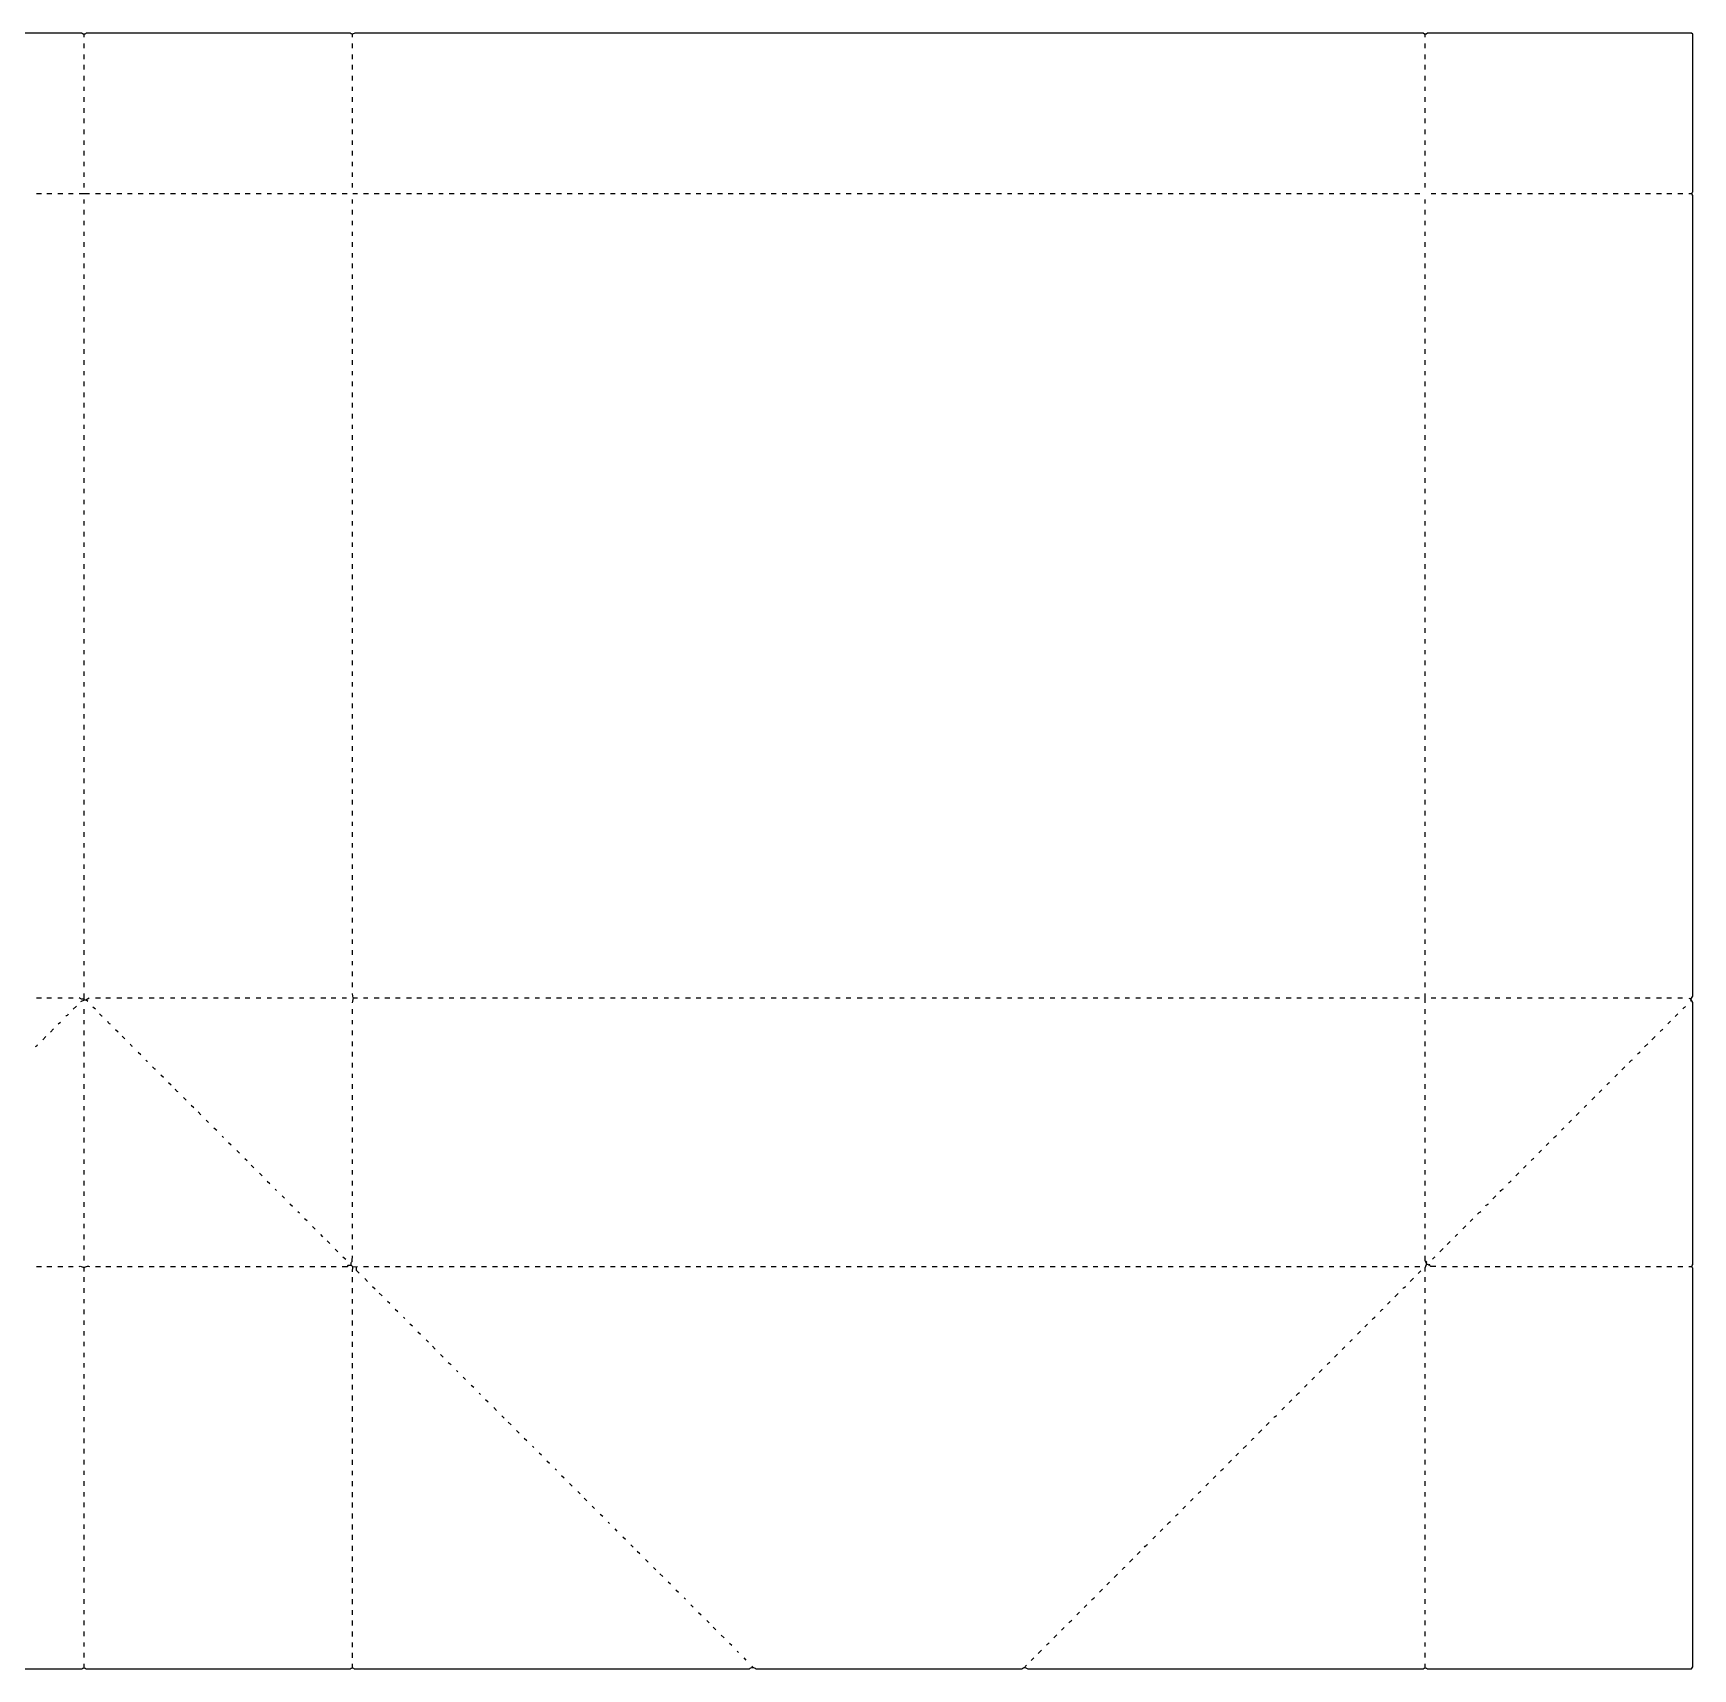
# Model space of a CAD drawing. Extents: x 2 to 7322, y 5 to 3606.
# Drawn here: x 3668 to 7322, y 5 to 3606 of the extents above; entities that cross this region are included whole.
import ezdxf

# ---------------------------------------------------------------- set-up
doc = ezdxf.new("R2010")
doc.units = 0
doc.layers.get('0').update_dxf_attribs({"linetype": 'CONTINUOUS'})

msp = doc.modelspace()

# ---------------------------------------------------------------- linework, layer by layer
at = {"color": 7, "linetype": 'CONTINUOUS'}
for points in [[(7318, 1479), (7322, 1486), (7322, 3249, -0.120666), (7320, 3253, -0.120666), (7322, 3257), (7322, 3604), (7319, 3606), (6738, 3606), (6735, 3604), (6731, 3604), (6728, 3606), (4376, 3606), (4374.9, 3605.2, -0.345617), (4366, 3606), (3785, 3606), (3783.1, 3604.8), (3782, 3604), (3778, 3604), (3776.1, 3605.2), (3775, 3606), (3194, 3606)], [(3780, 1479, -0.192809), (3769, 1482)], [(5852, 8, -0.085094), (5858, 5), (6728, 5, -0.165541), (6733, 7, -0.165541), (6738, 5), (7319, 5), (7322, 9), (7322, 887, -0.120666), (7320, 891, -0.120666), (7322, 895), (7322, 1472), (7319.8, 1475.9), (7319, 1477), (7318, 1479, -0.120666), (7314, 1481)], [(7300, 1458, -0.087559), (7306, 1463)], [(3740, 1442, 0.108348), (3746, 1447)], [(3838, 1424, -0.124787), (3832, 1430)], [(3870, 1392, -0.140055), (3864, 1398)], [(7250, 1408, -0.087559), (7256, 1413)], [(3673, 1375, 0.150937), (3678, 1379)], [(3887, 1375, -0.183481), (3882, 1380)], [(7200, 1358, -0.087559), (7206, 1363)], [(7182, 1340, -0.071068), (7189, 1346)], [(3987, 1275, -0.140055), (3981, 1281)], [(7133, 1291, -0.087559), (7139, 1296)], [(7083, 1241, -0.087559), (7089, 1246)], [(7015, 1173, -0.071068), (7022, 1179)], [(7033, 1191, -0.087559), (7039, 1196)], [(6966, 1124, -0.087559), (6972, 1129)], [(6898, 1056, -0.071068), (6905, 1062)], [(6916, 1074, -0.087559), (6922, 1079)], [(6866, 1024, -0.087559), (6872, 1029)], [(6848, 1006, -0.071068), (6855, 1012)], [(6799, 957, -0.087559), (6805, 962)], [(4371, 879), (4372, 890), (4368, 894), (4368, 899), (4369, 900, 0.132887), (4370.5, 903), (4371, 914)], [(6733, 880, -0.201491), (6736, 895), (6736, 899, -0.684067), (6734, 902), (6733, 903), (6733, 914)], [(3769, 891, -0.225288), (3778, 889), (3782, 889), (3783.1, 889.8, -0.174795), (3792, 891)], [(6749, 907, -0.087559), (6755, 912)], [(6684, 842, -0.087559), (6690, 847)], [(6616, 774, -0.071068), (6623, 780)], [(6634, 792, -0.087559), (6640, 797)], [(6567, 725, -0.087559), (6573, 730)], [(6517, 675, -0.087559), (6523, 680)], [(6449, 607, -0.071068), (6456, 613)], [(6400, 558, -0.087559), (6406, 563)], [(6350, 508, -0.087559), (6356, 513)], [(6282, 440, -0.071068), (6289, 446)], [(6233, 391, -0.087559), (6239, 396)], [(6165, 323, -0.071068), (6172, 329)], [(6183, 341, -0.087559), (6189, 346)], [(6115, 273, -0.071068), (6122, 279)], [(6066, 224, -0.087559), (6072, 229)], [(5998, 156, -0.071068), (6005, 162)], [(5948, 106, -0.071068), (5955, 112)], [(5899, 57, -0.087559), (5905, 62)], [(2309, 8, -0.085094), (2315, 5), (3185, 5, -0.165541), (3190, 7, -0.120666), (3194, 5), (3775, 5, -0.165541), (3780, 7, -0.165541), (3785, 5), (4366, 5, -0.165541), (4371, 7, -0.120666), (4375, 5), (5245, 5, -0.126706), (5252, 8)], [(5250, 11), (5252, 9), (5252, 8, -0.126966), (5259, 5), (5845, 5, -0.126706), (5852, 8, -0.216752), (5855, 13)]]:
    msp.add_lwpolyline(points, format="xyb", dxfattribs=at)
for points in [[(3780, 3597), (3780, 3604)], [(3780, 3573), (3780, 3583)], [(4371, 3597), (4371, 3604)], [(4371, 3573), (4371, 3583)], [(6733, 3597), (6733, 3604)], [(6733, 3573), (6733, 3583)], [(3780, 3549), (3780, 3559)], [(4371, 3549), (4371, 3559)], [(6733, 3549), (6733, 3559)], [(3780, 3526), (3780, 3536)], [(3780, 3502), (3780, 3512)], [(4371, 3526), (4371, 3536)], [(4371, 3502), (4371, 3512)], [(6733, 3526), (6733, 3536)], [(6733, 3502), (6733, 3512)], [(3780, 3479), (3780, 3488)], [(4371, 3479), (4371, 3488)], [(6733, 3479), (6733, 3488)], [(3780, 3455), (3780, 3465)], [(3780, 3431), (3780, 3441)], [(4371, 3455), (4371, 3465)], [(4371, 3431), (4371, 3441)], [(6733, 3455), (6733, 3465)], [(6733, 3431), (6733, 3441)], [(3780, 3408), (3780, 3418)], [(4371, 3408), (4371, 3418)], [(6733, 3408), (6733, 3418)], [(3780, 3384), (3780, 3394)], [(3780, 3360), (3780, 3370)], [(4371, 3384), (4371, 3394)], [(4371, 3360), (4371, 3370)], [(6733, 3384), (6733, 3394)], [(6733, 3360), (6733, 3370)], [(3780, 3337), (3780, 3347)], [(4371, 3337), (4371, 3347)], [(6733, 3337), (6733, 3347)], [(3780, 3313), (3780, 3323)], [(3780, 3290), (3780, 3299)], [(4371, 3313), (4371, 3323)], [(4371, 3290), (4371, 3299)], [(6733, 3313), (6733, 3323)], [(6733, 3290), (6733, 3299)], [(3675, 3253), (3686, 3253)], [(3698, 3253), (3709, 3253)], [(3722, 3253), (3733, 3253)], [(3746, 3253), (3756, 3253)], [(3769, 3253), (3792, 3253)], [(3780, 3266), (3780, 3276)], [(3805, 3253), (3816, 3253)], [(3828, 3253), (3839, 3253)], [(3852, 3253), (3863, 3253)], [(3876, 3253), (3886, 3253)], [(3899, 3253), (3910, 3253)], [(3923, 3253), (3934, 3253)], [(3946, 3253), (3957, 3253)], [(3970, 3253), (3981, 3253)], [(3994, 3253), (4004, 3253)], [(4017, 3253), (4028, 3253)], [(4041, 3253), (4052, 3253)], [(4065, 3253), (4075, 3253)], [(4088, 3253), (4099, 3253)], [(4112, 3253), (4123, 3253)], [(4135, 3253), (4146, 3253)], [(4159, 3253), (4170, 3253)], [(4183, 3253), (4193, 3253)], [(4206, 3253), (4217, 3253)], [(4230, 3253), (4241, 3253)], [(4254, 3253), (4264, 3253)], [(4277, 3253), (4288, 3253)], [(4301, 3253), (4312, 3253)], [(4324, 3253), (4335, 3253)], [(4348, 3253), (4359, 3253)], [(4371, 3266), (4371, 3276)], [(4372, 3253), (4382, 3253)], [(4395, 3253), (4406, 3253)], [(4419, 3253), (4430, 3253)], [(4442, 3253), (4453, 3253)], [(4466, 3253), (4477, 3253)], [(4490, 3253), (4501, 3253)], [(4513, 3253), (4524, 3253)], [(4537, 3253), (4548, 3253)], [(4561, 3253), (4571, 3253)], [(4584, 3253), (4595, 3253)], [(4608, 3253), (4619, 3253)], [(4631, 3253), (4642, 3253)], [(4655, 3253), (4666, 3253)], [(4679, 3253), (4690, 3253)], [(4702, 3253), (4713, 3253)], [(4726, 3253), (4737, 3253)], [(4750, 3253), (4760, 3253)], [(4773, 3253), (4784, 3253)], [(4797, 3253), (4808, 3253)], [(4820, 3253), (4831, 3253)], [(4844, 3253), (4855, 3253)], [(4868, 3253), (4878, 3253)], [(4891, 3253), (4902, 3253)], [(4915, 3253), (4926, 3253)], [(4939, 3253), (4949, 3253)], [(4962, 3253), (4973, 3253)], [(4986, 3253), (4997, 3253)], [(5009, 3253), (5020, 3253)], [(5033, 3253), (5044, 3253)], [(5057, 3253), (5067, 3253)], [(5080, 3253), (5091, 3253)], [(5104, 3253), (5115, 3253)], [(5128, 3253), (5138, 3253)], [(5151, 3253), (5162, 3253)], [(5175, 3253), (5186, 3253)], [(5198, 3253), (5209, 3253)], [(5222, 3253), (5233, 3253)], [(5246, 3253), (5256, 3253)], [(5269, 3253), (5280, 3253)], [(5293, 3253), (5304, 3253)], [(5317, 3253), (5327, 3253)], [(5340, 3253), (5351, 3253)], [(5364, 3253), (5375, 3253)], [(5387, 3253), (5398, 3253)], [(5411, 3253), (5422, 3253)], [(5435, 3253), (5445, 3253)], [(5458, 3253), (5469, 3253)], [(5482, 3253), (5493, 3253)], [(5505, 3253), (5516, 3253)], [(5529, 3253), (5540, 3253)], [(5553, 3253), (5564, 3253)], [(5576, 3253), (5587, 3253)], [(5600, 3253), (5611, 3253)], [(5624, 3253), (5634, 3253)], [(5647, 3253), (5658, 3253)], [(5671, 3253), (5682, 3253)], [(5694, 3253), (5705, 3253)], [(5718, 3253), (5729, 3253)], [(5742, 3253), (5753, 3253)], [(5765, 3253), (5776, 3253)], [(5789, 3253), (5800, 3253)], [(5813, 3253), (5823, 3253)], [(5836, 3253), (5847, 3253)], [(5860, 3253), (5871, 3253)], [(5883, 3253), (5894, 3253)], [(5907, 3253), (5918, 3253)], [(5931, 3253), (5941, 3253)], [(5954, 3253), (5965, 3253)], [(5978, 3253), (5989, 3253)], [(6002, 3253), (6012, 3253)], [(6025, 3253), (6036, 3253)], [(6049, 3253), (6060, 3253)], [(6072, 3253), (6083, 3253)], [(6096, 3253), (6107, 3253)], [(6120, 3253), (6130, 3253)], [(6143, 3253), (6154, 3253)], [(6167, 3253), (6178, 3253)], [(6191, 3253), (6201, 3253)], [(6214, 3253), (6225, 3253)], [(6238, 3253), (6249, 3253)], [(6261, 3253), (6272, 3253)], [(6285, 3253), (6296, 3253)], [(6309, 3253), (6319, 3253)], [(6332, 3253), (6343, 3253)], [(6356, 3253), (6367, 3253)], [(6379, 3253), (6390, 3253)], [(6403, 3253), (6414, 3253)], [(6427, 3253), (6438, 3253)], [(6450, 3253), (6461, 3253)], [(6474, 3253), (6485, 3253)], [(6498, 3253), (6508, 3253)], [(6521, 3253), (6532, 3253)], [(6545, 3253), (6556, 3253)], [(6568, 3253), (6579, 3253)], [(6592, 3253), (6603, 3253)], [(6616, 3253), (6627, 3253)], [(6639, 3253), (6650, 3253)], [(6663, 3253), (6674, 3253)], [(6687, 3253), (6697, 3253)], [(6710, 3253), (6721, 3253)], [(6733, 3266), (6733, 3276)], [(6746, 3253), (6756, 3253)], [(6769, 3253), (6780, 3253)], [(6793, 3253), (6804, 3253)], [(6817, 3253), (6827, 3253)], [(6840, 3253), (6851, 3253)], [(6864, 3253), (6875, 3253)], [(6887, 3253), (6898, 3253)], [(6911, 3253), (6922, 3253)], [(6935, 3253), (6945, 3253)], [(6958, 3253), (6969, 3253)], [(6982, 3253), (6993, 3253)], [(7005, 3253), (7016, 3253)], [(7029, 3253), (7040, 3253)], [(7053, 3253), (7064, 3253)], [(7076, 3253), (7087, 3253)], [(7100, 3253), (7111, 3253)], [(7124, 3253), (7134, 3253)], [(7147, 3253), (7158, 3253)], [(7171, 3253), (7182, 3253)], [(7194, 3253), (7205, 3253)], [(7218, 3253), (7229, 3253)], [(7242, 3253), (7253, 3253)], [(7265, 3253), (7276, 3253)], [(7289, 3253), (7300, 3253)], [(7313, 3253), (7320, 3253)], [(3780, 3231), (3780, 3240)], [(3780, 3207), (3780, 3217)], [(4371, 3231), (4371, 3240)], [(4371, 3207), (4371, 3217)], [(6733, 3231), (6733, 3240)], [(6733, 3207), (6733, 3217)], [(3780, 3183), (3780, 3193)], [(4371, 3183), (4371, 3193)], [(6733, 3183), (6733, 3193)], [(3780, 3160), (3780, 3169)], [(3780, 3136), (3780, 3146)], [(4371, 3160), (4371, 3169)], [(4371, 3136), (4371, 3146)], [(6733, 3160), (6733, 3169)], [(6733, 3136), (6733, 3146)], [(3780, 3112), (3780, 3122)], [(4371, 3112), (4371, 3122)], [(6733, 3112), (6733, 3122)], [(3780, 3089), (3780, 3099)], [(3780, 3065), (3780, 3075)], [(4371, 3089), (4371, 3099)], [(4371, 3065), (4371, 3075)], [(6733, 3089), (6733, 3099)], [(6733, 3065), (6733, 3075)], [(3780, 3042), (3780, 3051)], [(4371, 3042), (4371, 3051)], [(6733, 3042), (6733, 3051)], [(3780, 3018), (3780, 3028)], [(3780, 2994), (3780, 3004)], [(4371, 3018), (4371, 3028)], [(4371, 2994), (4371, 3004)], [(6733, 3018), (6733, 3028)], [(6733, 2994), (6733, 3004)], [(3780, 2971), (3780, 2981)], [(4371, 2971), (4371, 2981)], [(6733, 2971), (6733, 2981)], [(3780, 2947), (3780, 2957)], [(3780, 2923), (3780, 2933)], [(4371, 2947), (4371, 2957)], [(4371, 2923), (4371, 2933)], [(6733, 2947), (6733, 2957)], [(6733, 2923), (6733, 2933)], [(3780, 2900), (3780, 2910)], [(4371, 2900), (4371, 2910)], [(6733, 2900), (6733, 2910)], [(3780, 2876), (3780, 2886)], [(3780, 2853), (3780, 2862)], [(4371, 2876), (4371, 2886)], [(4371, 2853), (4371, 2862)], [(6733, 2876), (6733, 2886)], [(6733, 2853), (6733, 2862)], [(3780, 2829), (3780, 2839)], [(3780, 2805), (3780, 2815)], [(4371, 2829), (4371, 2839)], [(4371, 2805), (4371, 2815)], [(6733, 2829), (6733, 2839)], [(6733, 2805), (6733, 2815)], [(3780, 2782), (3780, 2792)], [(4371, 2782), (4371, 2792)], [(6733, 2782), (6733, 2792)], [(3780, 2758), (3780, 2768)], [(3780, 2735), (3780, 2744)], [(4371, 2758), (4371, 2768)], [(4371, 2735), (4371, 2744)], [(6733, 2758), (6733, 2768)], [(6733, 2735), (6733, 2744)], [(3780, 2711), (3780, 2721)], [(4371, 2711), (4371, 2721)], [(6733, 2711), (6733, 2721)], [(3780, 2687), (3780, 2697)], [(3780, 2664), (3780, 2673)], [(4371, 2687), (4371, 2697)], [(4371, 2664), (4371, 2673)], [(6733, 2687), (6733, 2697)], [(6733, 2664), (6733, 2673)], [(3780, 2640), (3780, 2650)], [(4371, 2640), (4371, 2650)], [(6733, 2640), (6733, 2650)], [(3780, 2616), (3780, 2626)], [(3780, 2593), (3780, 2603)], [(4371, 2616), (4371, 2626)], [(4371, 2593), (4371, 2603)], [(6733, 2616), (6733, 2626)], [(6733, 2593), (6733, 2603)], [(3780, 2569), (3780, 2579)], [(4371, 2569), (4371, 2579)], [(6733, 2569), (6733, 2579)], [(3780, 2546), (3780, 2555)], [(3780, 2522), (3780, 2532)], [(4371, 2546), (4371, 2555)], [(4371, 2522), (4371, 2532)], [(6733, 2546), (6733, 2555)], [(6733, 2522), (6733, 2532)], [(3780, 2498), (3780, 2508)], [(3780, 2475), (3780, 2485)], [(4371, 2498), (4371, 2508)], [(4371, 2475), (4371, 2485)], [(6733, 2498), (6733, 2508)], [(6733, 2475), (6733, 2485)], [(3780, 2451), (3780, 2461)], [(4371, 2451), (4371, 2461)], [(6733, 2451), (6733, 2461)], [(3780, 2427), (3780, 2437)], [(3780, 2404), (3780, 2414)], [(4371, 2427), (4371, 2437)], [(4371, 2404), (4371, 2414)], [(6733, 2427), (6733, 2437)], [(6733, 2404), (6733, 2414)], [(3780, 2380), (3780, 2390)], [(4371, 2380), (4371, 2390)], [(6733, 2380), (6733, 2390)], [(3780, 2357), (3780, 2366)], [(3780, 2333), (3780, 2343)], [(4371, 2357), (4371, 2366)], [(4371, 2333), (4371, 2343)], [(6733, 2357), (6733, 2366)], [(6733, 2333), (6733, 2343)], [(3780, 2309), (3780, 2319)], [(4371, 2309), (4371, 2319)], [(6733, 2309), (6733, 2319)], [(3780, 2286), (3780, 2296)], [(3780, 2262), (3780, 2272)], [(4371, 2286), (4371, 2296)], [(4371, 2262), (4371, 2272)], [(6733, 2286), (6733, 2296)], [(6733, 2262), (6733, 2272)], [(3780, 2239), (3780, 2248)], [(4371, 2239), (4371, 2248)], [(6733, 2239), (6733, 2248)], [(3780, 2215), (3780, 2225)], [(3780, 2191), (3780, 2201)], [(4371, 2215), (4371, 2225)], [(4371, 2191), (4371, 2201)], [(6733, 2215), (6733, 2225)], [(6733, 2191), (6733, 2201)], [(3780, 2168), (3780, 2177)], [(4371, 2168), (4371, 2177)], [(6733, 2168), (6733, 2177)], [(3780, 2144), (3780, 2154)], [(3780, 2120), (3780, 2130)], [(4371, 2144), (4371, 2154)], [(4371, 2120), (4371, 2130)], [(6733, 2144), (6733, 2154)], [(6733, 2120), (6733, 2130)], [(3780, 2097), (3780, 2107)], [(3780, 2073), (3780, 2083)], [(4371, 2097), (4371, 2107)], [(4371, 2073), (4371, 2083)], [(6733, 2097), (6733, 2107)], [(6733, 2073), (6733, 2083)], [(3780, 2050), (3780, 2059)], [(4371, 2050), (4371, 2059)], [(6733, 2050), (6733, 2059)], [(3780, 2026), (3780, 2036)], [(3780, 2002), (3780, 2012)], [(4371, 2026), (4371, 2036)], [(4371, 2002), (4371, 2012)], [(6733, 2026), (6733, 2036)], [(6733, 2002), (6733, 2012)], [(3780, 1979), (3780, 1988)], [(4371, 1979), (4371, 1988)], [(6733, 1979), (6733, 1988)], [(3780, 1955), (3780, 1965)], [(3780, 1931), (3780, 1941)], [(4371, 1955), (4371, 1965)], [(4371, 1931), (4371, 1941)], [(6733, 1955), (6733, 1965)], [(6733, 1931), (6733, 1941)], [(3780, 1908), (3780, 1918)], [(4371, 1908), (4371, 1918)], [(6733, 1908), (6733, 1918)], [(3780, 1884), (3780, 1894)], [(3780, 1861), (3780, 1870)], [(4371, 1884), (4371, 1894)], [(4371, 1861), (4371, 1870)], [(6733, 1884), (6733, 1894)], [(6733, 1861), (6733, 1870)], [(3780, 1837), (3780, 1847)], [(4371, 1837), (4371, 1847)], [(6733, 1837), (6733, 1847)], [(3780, 1813), (3780, 1823)], [(3780, 1790), (3780, 1800)], [(4371, 1813), (4371, 1823)], [(4371, 1790), (4371, 1800)], [(6733, 1813), (6733, 1823)], [(6733, 1790), (6733, 1800)], [(3780, 1766), (3780, 1776)], [(4371, 1766), (4371, 1776)], [(6733, 1766), (6733, 1776)], [(3780, 1742), (3780, 1752)], [(3780, 1719), (3780, 1729)], [(4371, 1742), (4371, 1752)], [(4371, 1719), (4371, 1729)], [(6733, 1742), (6733, 1752)], [(6733, 1719), (6733, 1729)], [(3780, 1695), (3780, 1705)], [(3780, 1672), (3780, 1681)], [(4371, 1695), (4371, 1705)], [(4371, 1672), (4371, 1681)], [(6733, 1695), (6733, 1705)], [(6733, 1672), (6733, 1681)], [(3780, 1648), (3780, 1658)], [(4371, 1648), (4371, 1658)], [(6733, 1648), (6733, 1658)], [(3780, 1624), (3780, 1634)], [(3780, 1601), (3780, 1611)], [(4371, 1624), (4371, 1634)], [(4371, 1601), (4371, 1611)], [(6733, 1624), (6733, 1634)], [(6733, 1601), (6733, 1611)], [(3780, 1577), (3780, 1587)], [(4371, 1577), (4371, 1587)], [(6733, 1577), (6733, 1587)], [(3780, 1554), (3780, 1563)], [(3780, 1530), (3780, 1540)], [(4371, 1554), (4371, 1563)], [(4371, 1530), (4371, 1540)], [(6733, 1554), (6733, 1563)], [(6733, 1530), (6733, 1540)], [(3780, 1506), (3780, 1516)], [(4371, 1506), (4371, 1516)], [(6733, 1506), (6733, 1516)], [(3675, 1482), (3686, 1482)], [(3698, 1482), (3708, 1482)], [(3722, 1482), (3732, 1482)], [(3746, 1482), (3756, 1482)], [(3756, 1457), (3763, 1464)], [(3773, 1474), (3781, 1478), (3780, 1479), (3780, 1492)], [(3781, 1478), (3784, 1478), (3791, 1482)], [(3788, 1474), (3784, 1478)], [(3805, 1457), (3799, 1462)], [(3805, 1482), (3816, 1482)], [(3828, 1482), (3838, 1482)], [(3852, 1482), (3863, 1482)], [(3876, 1482), (3886, 1482)], [(3899, 1482), (3909, 1482)], [(3923, 1482), (3934, 1482)], [(3946, 1482), (3956, 1482)], [(3970, 1482), (3980, 1482)], [(3994, 1482), (4004, 1482)], [(4017, 1482), (4027, 1482)], [(4041, 1482), (4052, 1482)], [(4065, 1482), (4075, 1482)], [(4088, 1482), (4098, 1482)], [(4112, 1482), (4123, 1482)], [(4135, 1482), (4145, 1482)], [(4159, 1482), (4169, 1482)], [(4183, 1482), (4193, 1482)], [(4206, 1482), (4216, 1482)], [(4230, 1482), (4241, 1482)], [(4254, 1482), (4264, 1482)], [(4277, 1482), (4287, 1482)], [(4301, 1482), (4312, 1482)], [(4324, 1482), (4334, 1482)], [(4348, 1482), (4358, 1482)], [(4371, 1471), (4373, 1482), (4372.8, 1482.9), (4371.4, 1486.1), (4371, 1492)], [(4373, 1482), (4382, 1482)], [(4395, 1482), (4405, 1482)], [(4419, 1482), (4430, 1482)], [(4442, 1482), (4453, 1482)], [(4466, 1482), (4476, 1482)], [(4490, 1482), (4501, 1482)], [(4513, 1482), (4523, 1482)], [(4537, 1482), (4547, 1482)], [(4561, 1482), (4571, 1482)], [(4584, 1482), (4594, 1482)], [(4608, 1482), (4619, 1482)], [(4631, 1482), (4642, 1482)], [(4655, 1482), (4665, 1482)], [(4679, 1482), (4690, 1482)], [(4702, 1482), (4712, 1482)], [(4726, 1482), (4736, 1482)], [(4750, 1482), (4760, 1482)], [(4773, 1482), (4783, 1482)], [(4797, 1482), (4808, 1482)], [(4820, 1482), (4831, 1482)], [(4844, 1482), (4854, 1482)], [(4868, 1482), (4878, 1482)], [(4891, 1482), (4901, 1482)], [(4915, 1482), (4926, 1482)], [(4939, 1482), (4949, 1482)], [(4962, 1482), (4972, 1482)], [(4986, 1482), (4997, 1482)], [(5009, 1482), (5019, 1482)], [(5033, 1482), (5043, 1482)], [(5057, 1482), (5067, 1482)], [(5080, 1482), (5090, 1482)], [(5104, 1482), (5115, 1482)], [(5128, 1482), (5138, 1482)], [(5151, 1482), (5161, 1482)], [(5175, 1482), (5186, 1482)], [(5198, 1482), (5208, 1482)], [(5222, 1482), (5232, 1482)], [(5246, 1482), (5256, 1482)], [(5269, 1482), (5279, 1482)], [(5293, 1482), (5304, 1482)], [(5317, 1482), (5327, 1482)], [(5340, 1482), (5350, 1482)], [(5364, 1482), (5375, 1482)], [(5387, 1482), (5397, 1482)], [(5411, 1482), (5421, 1482)], [(5435, 1482), (5445, 1482)], [(5458, 1482), (5468, 1482)], [(5482, 1482), (5493, 1482)], [(5505, 1482), (5516, 1482)], [(5529, 1482), (5539, 1482)], [(5553, 1482), (5564, 1482)], [(5576, 1482), (5586, 1482)], [(5600, 1482), (5610, 1482)], [(5624, 1482), (5634, 1482)], [(5647, 1482), (5657, 1482)], [(5671, 1482), (5682, 1482)], [(5694, 1482), (5705, 1482)], [(5718, 1482), (5728, 1482)], [(5742, 1482), (5753, 1482)], [(5765, 1482), (5775, 1482)], [(5789, 1482), (5799, 1482)], [(5813, 1482), (5823, 1482)], [(5836, 1482), (5846, 1482)], [(5860, 1482), (5871, 1482)], [(5883, 1482), (5893, 1482)], [(5907, 1482), (5917, 1482)], [(5931, 1482), (5941, 1482)], [(5954, 1482), (5964, 1482)], [(5978, 1482), (5989, 1482)], [(6002, 1482), (6012, 1482)], [(6025, 1482), (6035, 1482)], [(6049, 1482), (6060, 1482)], [(6072, 1482), (6082, 1482)], [(6096, 1482), (6106, 1482)], [(6120, 1482), (6130, 1482)], [(6143, 1482), (6153, 1482)], [(6167, 1482), (6178, 1482)], [(6191, 1482), (6201, 1482)], [(6214, 1482), (6224, 1482)], [(6238, 1482), (6249, 1482)], [(6261, 1482), (6271, 1482)], [(6285, 1482), (6295, 1482)], [(6309, 1482), (6319, 1482)], [(6332, 1482), (6342, 1482)], [(6356, 1482), (6367, 1482)], [(6379, 1482), (6390, 1482)], [(6403, 1482), (6413, 1482)], [(6427, 1482), (6438, 1482)], [(6450, 1482), (6460, 1482)], [(6474, 1482), (6484, 1482)], [(6498, 1482), (6508, 1482)], [(6521, 1482), (6531, 1482)], [(6545, 1482), (6556, 1482)], [(6568, 1482), (6579, 1482)], [(6592, 1482), (6602, 1482)], [(6616, 1482), (6627, 1482)], [(6639, 1482), (6649, 1482)], [(6663, 1482), (6673, 1482)], [(6687, 1482), (6697, 1482)], [(6710, 1482), (6720, 1482)], [(6733, 1471), (6733, 1492)], [(6746, 1482), (6756, 1482)], [(6769, 1482), (6779, 1482)], [(6793, 1482), (6804, 1482)], [(6817, 1482), (6827, 1482)], [(6840, 1482), (6850, 1482)], [(6864, 1482), (6875, 1482)], [(6887, 1482), (6897, 1482)], [(6911, 1482), (6921, 1482)], [(6935, 1482), (6945, 1482)], [(6958, 1482), (6968, 1482)], [(6982, 1482), (6993, 1482)], [(7005, 1482), (7016, 1482)], [(7029, 1482), (7039, 1482)], [(7053, 1482), (7064, 1482)], [(7076, 1482), (7086, 1482)], [(7100, 1482), (7110, 1482)], [(7124, 1482), (7134, 1482)], [(7147, 1482), (7157, 1482)], [(7171, 1482), (7182, 1482)], [(7194, 1482), (7205, 1482)], [(7218, 1482), (7228, 1482)], [(7242, 1482), (7253, 1482)], [(7265, 1482), (7275, 1482)], [(7289, 1482), (7299, 1482)], [(7317, 1475), (7319, 1477)], [(3723, 1425), (3728, 1429)], [(3780, 1447), (3780, 1457)], [(3780, 1424), (3780, 1433)], [(3820, 1442), (3819, 1442), (3814, 1447)], [(4371, 1447), (4371, 1457)], [(4371, 1424), (4371, 1433)], [(6733, 1447), (6733, 1457)], [(6733, 1424), (6733, 1433)], [(7267, 1425), (7273, 1431)], [(7283, 1441), (7289, 1447)], [(3689, 1390), (3696, 1397)], [(3706, 1407), (3713, 1414)], [(3780, 1400), (3780, 1410)], [(3855, 1407), (3849, 1412)], [(4371, 1400), (4371, 1410)], [(6733, 1400), (6733, 1410)], [(7232, 1390), (7239, 1397)], [(3780, 1376), (3780, 1386)], [(3780, 1353), (3780, 1363)], [(3905, 1357), (3899, 1362)], [(4371, 1376), (4371, 1386)], [(4371, 1353), (4371, 1363)], [(6733, 1376), (6733, 1386)], [(6733, 1353), (6733, 1363)], [(7216, 1374), (7223, 1381)], [(3780, 1329), (3780, 1339)], [(3920, 1342), (3919, 1342), (3916, 1345)], [(3937, 1325), (3936, 1325), (3931, 1330)], [(4371, 1329), (4371, 1339)], [(6733, 1329), (6733, 1339)], [(7166, 1324), (7172, 1330)], [(3780, 1306), (3780, 1315)], [(3780, 1282), (3780, 1292)], [(3955, 1307), (3949, 1312)], [(3972, 1290), (3966, 1295)], [(4371, 1306), (4371, 1315)], [(4371, 1282), (4371, 1292)], [(6733, 1306), (6733, 1315)], [(6733, 1282), (6733, 1292)], [(7116, 1274), (7122, 1280)], [(7150, 1308), (7156, 1314)], [(3780, 1258), (3780, 1268)], [(3780, 1235), (3780, 1244)], [(4005, 1257), (3999, 1263)], [(4022, 1240), (4016, 1245)], [(4371, 1258), (4371, 1268)], [(4371, 1235), (4371, 1244)], [(6733, 1258), (6733, 1268)], [(6733, 1235), (6733, 1244)], [(7100, 1258), (7106, 1264)], [(3780, 1211), (3780, 1221)], [(4037, 1225), (4031, 1231)], [(4054, 1208), (4049, 1213)], [(4371, 1211), (4371, 1221)], [(6733, 1211), (6733, 1221)], [(7049, 1207), (7055, 1213)], [(7065, 1223), (7072, 1230)], [(3780, 1187), (3780, 1197)], [(3780, 1164), (3780, 1174)], [(4072, 1190), (4066, 1195)], [(4087, 1175), (4084, 1178)], [(4371, 1187), (4371, 1197)], [(4371, 1164), (4371, 1174)], [(6733, 1187), (6733, 1197)], [(6733, 1164), (6733, 1174)], [(3780, 1140), (3780, 1150)], [(4104, 1158), (4098, 1163)], [(4122, 1140), (4116, 1146)], [(4371, 1140), (4371, 1150)], [(6733, 1140), (6733, 1150)], [(6983, 1141), (6989, 1147)], [(6999, 1157), (7005, 1163)], [(3780, 1117), (3780, 1126)], [(3780, 1093), (3780, 1103)], [(4139, 1123), (4134, 1128)], [(4154, 1108), (4148, 1114)], [(4371, 1117), (4371, 1126)], [(4371, 1093), (4371, 1103)], [(6733, 1117), (6733, 1126)], [(6733, 1093), (6733, 1103)], [(6932, 1090), (6939, 1097)], [(6949, 1107), (6955, 1113)], [(3780, 1069), (3780, 1079)], [(4172, 1090), (4166, 1096)], [(4189, 1073), (4183, 1078)], [(4204, 1058), (4201, 1061)], [(4371, 1069), (4371, 1079)], [(6733, 1069), (6733, 1079)], [(3780, 1046), (3780, 1056)], [(3780, 1022), (3780, 1032)], [(4221, 1041), (4216, 1046)], [(4239, 1023), (4233, 1028)], [(4371, 1046), (4371, 1056)], [(4371, 1022), (4371, 1032)], [(6733, 1046), (6733, 1056)], [(6733, 1022), (6733, 1032)], [(6882, 1040), (6888, 1046)], [(3780, 998), (3780, 1008)], [(4254, 1008), (4251, 1011)], [(4271, 991), (4265, 996)], [(4371, 998), (4371, 1008)], [(6733, 998), (6733, 1008)], [(6832, 990), (6838, 996)], [(3780, 975), (3780, 985)], [(3780, 951), (3780, 961)], [(4289, 973), (4283, 979)], [(4306, 956), (4301, 961)], [(4371, 975), (4371, 985)], [(4371, 951), (4371, 961)], [(6733, 975), (6733, 985)], [(6733, 951), (6733, 961)], [(6816, 974), (6822, 980)], [(3780, 928), (3780, 937)], [(3780, 904), (3780, 914)], [(4321, 941), (4315, 947)], [(4339, 923), (4333, 929)], [(4371, 928), (4371, 937)], [(6733, 928), (6733, 937)], [(6765, 923), (6772, 930)], [(6781, 939), (6788, 946)], [(3675, 891), (3686, 891)], [(3698, 891), (3709, 891)], [(3722, 891), (3733, 891)], [(3746, 891), (3756, 891)], [(3780, 880), (3780, 889)], [(3805, 891), (3816, 891)], [(3828, 891), (3839, 891)], [(3852, 891), (3863, 891)], [(3876, 891), (3886, 891)], [(3899, 891), (3910, 891)], [(3923, 891), (3934, 891)], [(3946, 891), (3957, 891)], [(3970, 891), (3981, 891)], [(3994, 891), (4004, 891)], [(4017, 891), (4028, 891)], [(4041, 891), (4052, 891)], [(4065, 891), (4075, 891)], [(4088, 891), (4099, 891)], [(4112, 891), (4123, 891)], [(4135, 891), (4146, 891)], [(4159, 891), (4170, 891)], [(4183, 891), (4193, 891)], [(4206, 891), (4217, 891)], [(4230, 891), (4241, 891)], [(4254, 891), (4264, 891)], [(4277, 891), (4288, 891)], [(4301, 891), (4312, 891)], [(4324, 891), (4335, 891)], [(4356, 906), (4350, 911)], [(4372, 890), (4382, 891)], [(4380, 887), (4380, 891)], [(4386, 876), (4380, 882), (4380, 885)], [(4395, 891), (4406, 891)], [(4419, 891), (4430, 891)], [(4442, 891), (4453, 891)], [(4466, 891), (4477, 891)], [(4490, 891), (4501, 891)], [(4513, 891), (4524, 891)], [(4537, 891), (4548, 891)], [(4561, 891), (4571, 891)], [(4584, 891), (4595, 891)], [(4608, 891), (4619, 891)], [(4631, 891), (4642, 891)], [(4655, 891), (4666, 891)], [(4679, 891), (4690, 891)], [(4702, 891), (4713, 891)], [(4726, 891), (4737, 891)], [(4750, 891), (4760, 891)], [(4773, 891), (4784, 891)], [(4797, 891), (4808, 891)], [(4820, 891), (4831, 891)], [(4844, 891), (4855, 891)], [(4868, 891), (4878, 891)], [(4891, 891), (4902, 891)], [(4915, 891), (4926, 891)], [(4939, 891), (4949, 891)], [(4962, 891), (4973, 891)], [(4986, 891), (4997, 891)], [(5009, 891), (5020, 891)], [(5033, 891), (5044, 891)], [(5057, 891), (5067, 891)], [(5080, 891), (5091, 891)], [(5104, 891), (5115, 891)], [(5128, 891), (5138, 891)], [(5151, 891), (5162, 891)], [(5175, 891), (5186, 891)], [(5198, 891), (5209, 891)], [(5222, 891), (5233, 891)], [(5246, 891), (5256, 891)], [(5269, 891), (5280, 891)], [(5293, 891), (5304, 891)], [(5317, 891), (5327, 891)], [(5340, 891), (5351, 891)], [(5364, 891), (5375, 891)], [(5387, 891), (5398, 891)], [(5411, 891), (5422, 891)], [(5435, 891), (5445, 891)], [(5458, 891), (5469, 891)], [(5482, 891), (5493, 891)], [(5505, 891), (5516, 891)], [(5529, 891), (5540, 891)], [(5553, 891), (5564, 891)], [(5576, 891), (5587, 891)], [(5600, 891), (5611, 891)], [(5624, 891), (5634, 891)], [(5647, 891), (5658, 891)], [(5671, 891), (5682, 891)], [(5694, 891), (5705, 891)], [(5718, 891), (5729, 891)], [(5742, 891), (5753, 891)], [(5765, 891), (5776, 891)], [(5789, 891), (5800, 891)], [(5813, 891), (5823, 891)], [(5836, 891), (5847, 891)], [(5860, 891), (5871, 891)], [(5883, 891), (5894, 891)], [(5907, 891), (5918, 891)], [(5931, 891), (5941, 891)], [(5954, 891), (5965, 891)], [(5978, 891), (5989, 891)], [(6002, 891), (6012, 891)], [(6025, 891), (6036, 891)], [(6049, 891), (6060, 891)], [(6072, 891), (6083, 891)], [(6096, 891), (6107, 891)], [(6120, 891), (6130, 891)], [(6143, 891), (6154, 891)], [(6167, 891), (6178, 891)], [(6191, 891), (6201, 891)], [(6214, 891), (6225, 891)], [(6238, 891), (6249, 891)], [(6261, 891), (6272, 891)], [(6285, 891), (6296, 891)], [(6309, 891), (6319, 891)], [(6332, 891), (6343, 891)], [(6356, 891), (6367, 891)], [(6379, 891), (6390, 891)], [(6403, 891), (6414, 891)], [(6427, 891), (6438, 891)], [(6450, 891), (6461, 891)], [(6474, 891), (6485, 891)], [(6498, 891), (6508, 891)], [(6521, 891), (6532, 891)], [(6545, 891), (6556, 891)], [(6568, 891), (6579, 891)], [(6592, 891), (6603, 891)], [(6616, 891), (6627, 891)], [(6639, 891), (6650, 891)], [(6663, 891), (6674, 891)], [(6687, 891), (6697, 891)], [(6710, 891), (6721, 891)], [(6717, 875), (6723, 881)], [(6769, 891), (6780, 891)], [(6793, 891), (6804, 891)], [(6817, 891), (6827, 891)], [(6840, 891), (6851, 891)], [(6864, 891), (6875, 891)], [(6887, 891), (6898, 891)], [(6911, 891), (6922, 891)], [(6935, 891), (6945, 891)], [(6958, 891), (6969, 891)], [(6982, 891), (6993, 891)], [(7005, 891), (7016, 891)], [(7029, 891), (7040, 891)], [(7053, 891), (7064, 891)], [(7076, 891), (7087, 891)], [(7100, 891), (7111, 891)], [(7124, 891), (7134, 891)], [(7147, 891), (7158, 891)], [(7171, 891), (7182, 891)], [(7194, 891), (7205, 891)], [(7218, 891), (7229, 891)], [(7242, 891), (7253, 891)], [(7265, 891), (7276, 891)], [(7289, 891), (7300, 891)], [(7313, 891), (7320, 891)], [(3780, 857), (3780, 867)], [(3780, 833), (3780, 843)], [(4371, 856), (4371, 867)], [(4371, 832), (4371, 843)], [(4404, 858), (4398, 864)], [(4421, 841), (4415, 846)], [(6700, 858), (6707, 865)], [(6733, 857), (6733, 867)], [(6733, 833), (6733, 843)], [(3780, 810), (3780, 819)], [(4371, 809), (4371, 819)], [(4436, 826), (4430, 832)], [(4453, 809), (4448, 814)], [(6650, 808), (6656, 814)], [(6666, 824), (6673, 831)], [(6733, 810), (6733, 819)], [(3780, 786), (3780, 796)], [(3780, 762), (3780, 772)], [(4371, 785), (4371, 796)], [(4371, 761), (4371, 772)], [(4471, 791), (4465, 796)], [(4486, 776), (4483, 779)], [(6733, 786), (6733, 796)], [(6733, 762), (6733, 772)], [(3780, 739), (3780, 748)], [(4371, 738), (4371, 748)], [(4503, 759), (4497, 764)], [(4521, 741), (4515, 746)], [(6584, 742), (6590, 748)], [(6600, 758), (6606, 764)], [(6733, 739), (6733, 748)], [(3780, 715), (3780, 725)], [(3780, 691), (3780, 701)], [(4371, 714), (4371, 725)], [(4371, 690), (4371, 701)], [(4538, 724), (4533, 729)], [(4553, 709), (4547, 715)], [(4571, 691), (4565, 697)], [(6533, 691), (6540, 698)], [(6550, 708), (6556, 714)], [(6733, 715), (6733, 725)], [(6733, 691), (6733, 701)], [(3780, 668), (3780, 678)], [(4371, 667), (4371, 678)], [(4588, 674), (4582, 679)], [(4603, 659), (4600, 662)], [(6499, 657), (6506, 664)], [(6733, 668), (6733, 678)], [(3780, 644), (3780, 654)], [(3780, 621), (3780, 630)], [(4371, 643), (4371, 654)], [(4371, 620), (4371, 630)], [(4620, 642), (4615, 647)], [(4638, 624), (4632, 629)], [(6467, 625), (6473, 631)], [(6483, 641), (6489, 647)], [(6733, 644), (6733, 654)], [(6733, 621), (6733, 630)], [(3780, 597), (3780, 607)], [(4371, 596), (4371, 607)], [(4653, 609), (4650, 612)], [(4670, 592), (4664, 597)], [(6433, 591), (6439, 597)], [(6733, 597), (6733, 607)], [(3780, 573), (3780, 583)], [(3780, 550), (3780, 559)], [(4371, 572), (4371, 583)], [(4371, 549), (4371, 559)], [(4688, 574), (4682, 580)], [(4705, 557), (4700, 562)], [(6417, 575), (6423, 581)], [(6733, 573), (6733, 583)], [(6733, 550), (6733, 559)], [(3780, 526), (3780, 536)], [(3780, 502), (3780, 512)], [(4371, 525), (4371, 536)], [(4371, 501), (4371, 512)], [(4720, 542), (4714, 548)], [(4738, 524), (4732, 530)], [(4755, 507), (4749, 512)], [(6366, 524), (6373, 531)], [(6383, 541), (6389, 547)], [(6733, 526), (6733, 536)], [(6733, 502), (6733, 512)], [(3780, 479), (3780, 489)], [(4371, 478), (4371, 489)], [(4770, 492), (4767, 495)], [(4787, 475), (4782, 480)], [(6316, 474), (6322, 480)], [(6332, 490), (6339, 497)], [(6733, 479), (6733, 489)], [(3780, 455), (3780, 465)], [(3780, 432), (3780, 441)], [(4371, 454), (4371, 465)], [(4371, 431), (4371, 441)], [(4805, 457), (4799, 462)], [(4820, 442), (4817, 445)], [(6300, 458), (6306, 464)], [(6733, 455), (6733, 465)], [(6733, 432), (6733, 441)], [(3780, 408), (3780, 418)], [(4371, 407), (4371, 418)], [(4837, 425), (4831, 430)], [(4855, 407), (4849, 413)], [(6250, 408), (6256, 414)], [(6266, 424), (6272, 430)], [(6733, 408), (6733, 418)], [(3780, 384), (3780, 394)], [(3780, 361), (3780, 371)], [(4371, 383), (4371, 394)], [(4371, 360), (4371, 371)], [(4872, 390), (4867, 395)], [(4887, 375), (4881, 381)], [(6216, 374), (6222, 380)], [(6733, 384), (6733, 394)], [(6733, 361), (6733, 371)], [(3780, 337), (3780, 347)], [(4371, 336), (4371, 347)], [(4904, 358), (4899, 363)], [(4922, 340), (4916, 345)], [(6199, 357), (6205, 363)], [(6733, 337), (6733, 347)], [(3780, 313), (3780, 323)], [(3780, 290), (3780, 300)], [(4371, 312), (4371, 323)], [(4371, 289), (4371, 300)], [(4937, 325), (4934, 328)], [(4954, 308), (4949, 313)], [(4972, 290), (4966, 295)], [(6133, 291), (6139, 297)], [(6149, 307), (6155, 313)], [(6733, 313), (6733, 323)], [(6733, 290), (6733, 300)], [(3780, 266), (3780, 276)], [(4371, 265), (4371, 276)], [(4989, 273), (4984, 278)], [(5004, 258), (4998, 263)], [(6099, 257), (6105, 263)], [(6733, 266), (6733, 276)], [(3780, 243), (3780, 252)], [(3780, 219), (3780, 229)], [(4371, 242), (4371, 252)], [(4371, 218), (4371, 229)], [(5022, 240), (5016, 246)], [(5039, 223), (5034, 228)], [(6082, 240), (6089, 247)], [(6733, 243), (6733, 252)], [(6733, 219), (6733, 229)], [(3780, 195), (3780, 205)], [(4371, 194), (4371, 205)], [(5054, 208), (5048, 214)], [(5071, 191), (5066, 196)], [(6032, 190), (6038, 196)], [(6048, 206), (6055, 213)], [(6733, 195), (6733, 205)], [(3780, 172), (3780, 182)], [(3780, 148), (3780, 158)], [(4371, 171), (4371, 182)], [(4371, 147), (4371, 158)], [(5089, 173), (5083, 178)], [(5104, 158), (5101, 161)], [(6016, 174), (6022, 180)], [(6733, 172), (6733, 182)], [(6733, 148), (6733, 158)], [(3780, 125), (3780, 134)], [(3780, 101), (3780, 111)], [(4371, 124), (4371, 134)], [(4371, 100), (4371, 111)], [(5121, 141), (5116, 146)], [(5139, 123), (5133, 128)], [(5156, 106), (5151, 111)], [(5966, 124), (5972, 130)], [(5982, 140), (5988, 146)], [(6733, 125), (6733, 134)], [(6733, 101), (6733, 111)], [(3780, 77), (3780, 87)], [(4371, 76), (4371, 87)], [(5171, 91), (5165, 97)], [(5189, 73), (5183, 79)], [(5915, 73), (5922, 80)], [(5932, 90), (5938, 96)], [(6733, 77), (6733, 87)], [(3780, 54), (3780, 63)], [(3780, 30), (3780, 40)], [(4371, 53), (4371, 63)], [(4371, 29), (4371, 40)], [(5206, 56), (5201, 61)], [(5221, 41), (5218, 44)], [(5881, 39), (5888, 46)], [(6733, 54), (6733, 63)], [(6733, 30), (6733, 40)], [(3780, 7), (3780, 16)], [(4371, 7), (4371, 16)], [(5238, 24), (5233, 29)], [(5865, 23), (5871, 29)], [(6733, 7), (6733, 16)]]:
    msp.add_lwpolyline(points, dxfattribs=at)
at = {"color": 99, "linetype": 'CONTINUOUS'}
msp.add_lwpolyline([(4348, 891), (4360, 891), (4361, 892), (4363, 893), (4364, 894), (4368, 894)], dxfattribs=at)
at = {"color": 251, "linetype": 'CONTINUOUS'}
msp.add_lwpolyline([(4361, 892, -1.117265), (4363, 893)], format="xyb", dxfattribs=at)
at = {"color": 253, "linetype": 'CONTINUOUS'}
msp.add_lwpolyline([(4380, 885), (4380, 887)], dxfattribs=at)
at = {"color": 117, "linetype": 'CONTINUOUS'}
msp.add_lwpolyline([(6736, 899, 0.649873), (6734, 902)], format="xyb", dxfattribs=at)
at = {"color": 99, "linetype": 'CONTINUOUS'}
msp.add_lwpolyline([(6743, 893), (6741, 894, 0.33663), (6736, 895)], format="xyb", dxfattribs=at)
at = {"color": 19, "linetype": 'CONTINUOUS'}
msp.add_lwpolyline([(6756, 891), (6745, 891), (6743, 893, 1.117265), (6741, 894)], format="xyb", dxfattribs=at)

doc.saveas('drawing.dxf')
